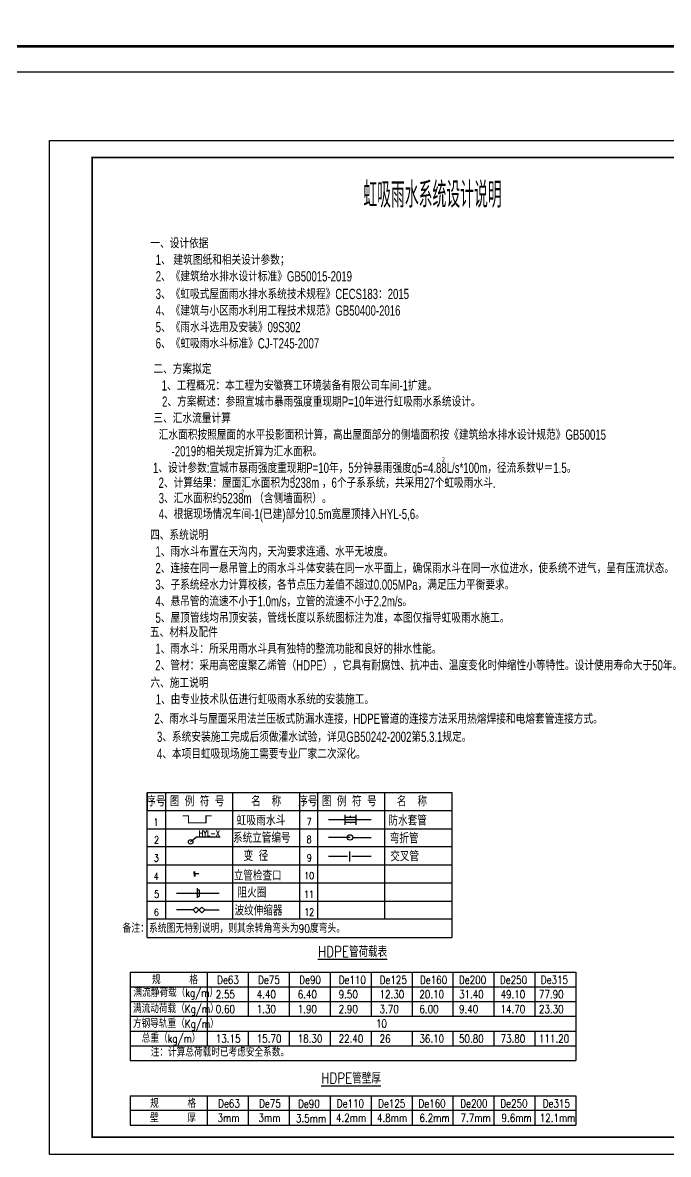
# Model space of a CAD drawing. Extents: x 1635833 to 4277885, y 16914845 to 35313750.
# Drawn here: x 2185197 to 2223000, y 17472542 to 17538837 of the extents above; entities that cross this region are included whole.
import ezdxf
from ezdxf.enums import TextEntityAlignment as Align

# ---------------------------------------------------------------- set-up
doc = ezdxf.new("R2010")
doc.units = 0
doc.header["$LTSCALE"] = 1000
doc.header["$MEASUREMENT"] = 0
doc.linetypes.add('DASH', pattern=[0.35, 0.25, -0.1])
for name, color, linetype in [('HX-2', 4, 'DASH'), ('JZ_TEXT', 42, 'Continuous'), ('PUB_TITLE', 4, 'Continuous'), ('R-tec-xtpj', 7, 'Continuous'), ('R-tec-xttg', 7, 'Continuous'), ('TK', 4, 'Continuous'), ('文本', 4, 'Continuous'), ('虹吸管道配件', 7, 'Continuous'), ('虹吸雨水立管', 4, 'Continuous')]:
    doc.layers.add(name, color=color, linetype=linetype)
doc.layers.add('雨水管道', color=7, linetype='Continuous', lineweight=30)
doc.styles.add('-宋体', font='', dxfattribs={"width": 0.8})
doc.styles.add('gps_hz', font='hztxt_e.shx', dxfattribs={"width": 0.7, "bigfont": 'hztxt.shx'})
doc.styles.add('HT', font='simhei.ttf', dxfattribs={"width": 0.7})
doc.styles.add('HZ-URBANUS', font='txt4.shx', dxfattribs={"width": 0.8, "bigfont": 'hzdx.shx'})
doc.styles.add('HZTXT', font='romans', dxfattribs={"width": 0.7, "bigfont": 'hztxt'})
doc.styles.add('ROMANS', font='romans', dxfattribs={"width": 0.65, "height": 231.275})
doc.styles.get("Standard").update_dxf_attribs({"font": 'gbenor.shx', "bigfont": 'gbcbig.shx'})
doc.styles.add('TSSD_REIN', font='tssdeng.shx', dxfattribs={"width": 0.7, "bigfont": 'tssdchn.shx'})
doc.styles.add('图签宋体', font='', dxfattribs={"height": 300})
doc.styles.add('图签黑体', font='simhei.ttf', dxfattribs={"height": 550})
doc.styles.get('-宋体').set_extended_font_data('SimSun')
doc.styles.get('图签宋体').set_extended_font_data('NSimSun')

# ---------------------------------------------------------------- blocks, each defined once
blk = doc.blocks.new('A$C053D6479')
at = {"layer": 'PUB_TITLE'}
h = blk.add_hatch(color=256, dxfattribs=at)
h.dxf.hatch_style = 1
edge = h.paths.add_edge_path()
edge.add_spline(control_points=[(1026, 827), (1105, 920), (1188, 1008), (1266, 1102)], knot_values=[13, 13, 13, 13, 14, 14, 14, 14], degree=3, periodic=0)
edge.add_spline(control_points=[(1266, 1102), (1258, 1111), (1249, 1119), (1239, 1116)], knot_values=[12, 12, 12, 12, 13, 13, 13, 13], degree=3, periodic=0)
edge.add_spline(control_points=[(1239, 1116), (1210, 1107), (1179, 1092), (1144, 1077)], knot_values=[11, 11, 11, 11, 12, 12, 12, 12], degree=3, periodic=0)
edge.add_spline(control_points=[(1144, 1077), (1109, 1063), (1069, 1053), (1047, 1038)], knot_values=[10, 10, 10, 10, 11, 11, 11, 11], degree=3, periodic=0)
edge.add_spline(control_points=[(1047, 1038), (1028, 1026), (1007, 992), (991, 972)], knot_values=[9, 9, 9, 9, 10, 10, 10, 10], degree=3, periodic=0)
edge.add_spline(control_points=[(991, 972), (942, 913), (899, 868), (849, 810)], knot_values=[8, 8, 8, 8, 9, 9, 9, 9], degree=3, periodic=0)
edge.add_spline(control_points=[(849, 810), (842, 801), (822, 776), (822, 775)], knot_values=[7, 7, 7, 7, 8, 8, 8, 8], degree=3, periodic=0)
edge.add_spline(control_points=[(822, 775), (823, 771), (848, 752), (859, 744)], knot_values=[6, 6, 6, 6, 7, 7, 7, 7], degree=3, periodic=0)
edge.add_spline(control_points=[(859, 744), (949, 670), (1035, 592), (1122, 521)], knot_values=[5, 5, 5, 5, 6, 6, 6, 6], degree=3, periodic=0)
edge.add_spline(control_points=[(1122, 521), (1153, 527), (1185, 530), (1217, 533)], knot_values=[4, 4, 4, 4, 5, 5, 5, 5], degree=3, periodic=0)
edge.add_spline(control_points=[(1217, 533), (1246, 535), (1293, 532), (1316, 542)], knot_values=[3, 3, 3, 3, 4, 4, 4, 4], degree=3, periodic=0)
edge.add_spline(control_points=[(1316, 542), (1327, 547), (1338, 565), (1349, 579)], knot_values=[2, 2, 2, 2, 3, 3, 3, 3], degree=3, periodic=0)
edge.add_spline(control_points=[(1349, 579), (1423, 670), (1507, 759), (1572, 848)], knot_values=[1, 1, 1, 1, 2, 2, 2, 2], degree=3, periodic=0)
edge.add_spline(control_points=[(1572, 848), (1564, 852), (1561, 861), (1551, 862)], knot_values=[0, 0, 0, 0, 1, 1, 1, 1], degree=3, periodic=0)
edge.add_spline(control_points=[(1551, 862), (1469, 769), (1393, 671), (1310, 579)], knot_values=[15, 15, 15, 15, 16, 16, 16, 16], degree=3, periodic=0)
edge.add_spline(control_points=[(1310, 579), (1216, 662), (1118, 742), (1026, 827)], knot_values=[14, 14, 14, 14, 15, 15, 15, 15], degree=3, periodic=0)
at = {"layer": 'TK'}
for points, knots in [([(1031, 1298), (1066, 1286), (1054, 1262), (1045, 1224), (1036, 1188), (1031, 1158), (1024, 1121), (1020, 1104), (1017, 1085), (1012, 1071), (1004, 1052), (976, 1026), (956, 1003), (906, 946), (866, 899), (814, 839), (806, 829), (789, 806), (787, 806), (777, 804), (728, 856), (719, 864), (651, 922), (580, 978), (514, 1036), (509, 1106), (488, 1176), (479, 1247), (570, 1343), (663, 1436), (758, 1526), (764, 1523), (768, 1518), (774, 1515), (693, 1422), (599, 1343), (520, 1249), (607, 1171), (698, 1096), (789, 1021), (874, 1109), (950, 1206), (1031, 1298)], [0, 0, 0, 0, 1, 1, 1, 2, 2, 2, 3, 3, 3, 4, 4, 4, 5, 5, 5, 6, 6, 6, 7, 7, 7, 8, 8, 8, 9, 9, 9, 10, 10, 10, 11, 11, 11, 12, 12, 12, 13, 13, 13, 14, 14, 14, 14]), ([(555, 949), (624, 891), (699, 833), (760, 773), (689, 691), (614, 604), (539, 517), (529, 505), (516, 487), (506, 482), (492, 475), (469, 472), (452, 467), (416, 456), (383, 448), (342, 438), (323, 433), (297, 422), (293, 440), (291, 452), (313, 470), (322, 480), (400, 566), (477, 652), (553, 736), (460, 815), (366, 894), (270, 970), (183, 883), (101, 791), (16, 703), (-18, 714), (9, 735), (28, 755), (103, 838), (192, 930), (266, 1005), (319, 1009), (387, 1005), (442, 1007), (456, 1008), (472, 1011), (485, 1007), (507, 1000), (534, 967), (555, 949)], [0, 0, 0, 0, 1, 1, 1, 2, 2, 2, 3, 3, 3, 4, 4, 4, 5, 5, 5, 6, 6, 6, 7, 7, 7, 8, 8, 8, 9, 9, 9, 10, 10, 10, 11, 11, 11, 12, 12, 12, 13, 13, 13, 14, 14, 14, 15, 15, 15, 15]), ([(1097, 490), (1100, 425), (1106, 361), (1107, 294), (1018, 207), (925, 121), (830, 33), (818, 21), (800, 0), (787, 0), (768, -1), (725, 49), (712, 60), (662, 103), (616, 143), (568, 186), (545, 207), (518, 224), (499, 250), (501, 259), (511, 261), (516, 267), (609, 192), (696, 111), (785, 33), (883, 118), (977, 208), (1070, 298), (992, 373), (892, 456), (803, 534), (791, 544), (768, 561), (766, 569), (761, 588), (776, 634), (780, 655), (785, 690), (788, 721), (795, 746), (897, 661), (998, 576), (1097, 490)], [0, 0, 0, 0, 1, 1, 1, 2, 2, 2, 3, 3, 3, 4, 4, 4, 5, 5, 5, 6, 6, 6, 7, 7, 7, 8, 8, 8, 9, 9, 9, 10, 10, 10, 11, 11, 11, 12, 12, 12, 13, 13, 13, 14, 14, 14, 14]), ([(1551, 862), (1561, 861), (1564, 852), (1572, 848), (1507, 759), (1423, 670), (1349, 579), (1338, 565), (1327, 547), (1316, 542), (1293, 532), (1246, 535), (1217, 533), (1185, 530), (1153, 527), (1122, 521), (1035, 592), (949, 670), (859, 744), (848, 752), (823, 771), (822, 775), (822, 776), (842, 801), (849, 810), (899, 868), (942, 913), (991, 972), (1007, 992), (1028, 1026), (1047, 1038), (1069, 1053), (1109, 1063), (1144, 1077), (1179, 1092), (1210, 1107), (1239, 1116), (1249, 1119), (1258, 1111), (1266, 1102), (1188, 1008), (1105, 920), (1026, 827), (1118, 742), (1216, 662), (1310, 579), (1393, 671), (1469, 769), (1551, 862)], [0, 0, 0, 0, 1, 1, 1, 2, 2, 2, 3, 3, 3, 4, 4, 4, 5, 5, 5, 6, 6, 6, 7, 7, 7, 8, 8, 8, 9, 9, 9, 10, 10, 10, 11, 11, 11, 12, 12, 12, 13, 13, 13, 14, 14, 14, 15, 15, 15, 16, 16, 16, 16])]:
    blk.add_open_spline(points, degree=3, knots=knots, dxfattribs=at)
blk = doc.blocks.new('GeYuanFrame_72552464', base_point=(20.09, 4.53))
at = {"layer": 'PUB_TITLE'}
for points in [[(803.09, 235.33), (803.09, 292.73)], [(827.09, 235.33), (827.09, 292.73)], [(803.09, 202.33), (803.09, 229.83)], [(827.09, 202.33), (827.09, 229.83)], [(803.09, 14.53), (803.09, 111.33)]]:
    blk.add_lwpolyline(points, dxfattribs=at)
at = {"layer": 'TK'}
for p, q in [((781.09, 316.93), (851.09, 316.93)), ((781.09, 284.53), (851.09, 284.53)), ((781.09, 276.33), (851.09, 276.33)), ((781.09, 268.13), (851.09, 268.13)), ((781.09, 259.93), (851.09, 259.93)), ((781.09, 251.73), (851.09, 251.73)), ((781.09, 243.53), (851.09, 243.53)), ((781.09, 235.33), (851.09, 235.33)), ((781.09, 235.33), (851.09, 235.33)), ((781.09, 102.53), (851.09, 102.53)), ((781.09, 93.73), (851.09, 93.73)), ((781.09, 84.93), (803.09, 84.93)), ((781.09, 84.93), (851.09, 84.93)), ((781.09, 67.37), (851.09, 67.37)), ((781.09, 67.33), (851.09, 67.33)), ((781.09, 60.77), (851.09, 60.77)), ((781.09, 54.17), (851.09, 54.17)), ((781.09, 47.57), (851.09, 47.57)), ((781.09, 40.97), (851.09, 40.97)), ((781.09, 34.37), (851.09, 34.37)), ((781.09, 27.77), (851.09, 27.77)), ((781.09, 21.17), (851.09, 21.17)), ((781.09, 14.53), (851.09, 14.53))]:
    blk.add_line(p, q, dxfattribs=at)
blk.add_lwpolyline([(20.09, 4.53), (20.09, 598.53), (861.09, 598.53), (861.09, 4.53)], close=True, dxfattribs=at)
at = {"layer": 'TK', "const_width": 1}
blk.add_lwpolyline([(45.09, 588.53), (851.09, 588.53), (851.09, 14.53), (45.09, 14.53)], close=True, dxfattribs=at)
at = {"layer": 'TK'}
for points, const_width in [([(781.09, 588.53), (781.09, 14.53)], 0.4), ([(781.09, 488.5), (851.09, 488.5)], 0.35), ([(781.09, 357.14), (851.09, 357.14)], 0.35), ([(781.09, 292.73), (851.09, 292.73)], 0.35), ([(781.09, 292.73), (851.09, 292.73)], 0.35), ([(781.09, 235.33), (851.09, 235.33)], 0.35), ([(781.09, 202.33), (851.09, 202.33)], 0.35), ([(781.09, 156.83), (851.09, 156.83)], 0.35), ([(781.09, 111.33), (851.09, 111.33)], 0.35), ([(781.09, 67.37), (851.09, 67.37)], 0.35)]:
    blk.add_lwpolyline(points, dxfattribs=dict(at, const_width=const_width))
for points in [[(781.09, 292.73), (851.09, 292.73)], [(781.09, 235.33), (851.09, 235.33)], [(781.09, 229.83), (851.09, 229.83)], [(781.09, 224.33), (851.09, 224.33)], [(781.09, 218.83), (851.09, 218.83)], [(781.09, 213.33), (851.09, 213.33)], [(781.09, 207.83), (851.09, 207.83)], [(781.09, 202.33), (851.09, 202.33)], [(781.09, 196.83), (851.09, 196.83)], [(781.09, 151.33), (851.09, 151.33)]]:
    blk.add_lwpolyline(points, dxfattribs=at)
at = {"layer": 'PUB_TITLE', "xscale": 0.01000000000021828, "yscale": 0.01000000000021828, "zscale": 0.01}
blk.add_blockref('A$C053D6479', (808.19, 336.27), dxfattribs=at)
at = {"layer": 'TK', "style": '图签宋体'}
for s, height, p in [('总平面', 2.4, (783.23, 583.28)), ('类   别', 2.4, (785.97, 288.09)), ('姓   名', 2.4, (809.2, 288.09)), ('签   名', 2.4, (832.68, 288.09)), ('审   定', 2.4, (785.97, 279.89)), ('审   核', 2.4, (785.97, 271.69)), ('项目负责人', 2.4, (784.13, 263.49)), ('专业负责人', 2.4, (783.89, 255.29)), ('校   对', 2.4, (786.38, 247.09)), ('设   计', 2.4, (786.36, 238.89)), ('专业会签', 2.4, (785.12, 231.24)), ('建  筑', 1.44, (784.61, 227.11)), ('结  构', 1.44, (784.61, 221.61)), ('给排水', 1.44, (784.61, 216.11)), ('电  气', 1.44, (784.61, 210.61)), ('暖  通', 1.44, (784.61, 205.11)), ('单 位 出 图 专 用 章 盖 章', 2.4, (792.72, 198.35)), ('本图未盖章无效', 2.4, (804.43, 158.7)), ('个 人 执 业 专 用 章 盖 章', 2.4, (793.52, 152.77)), ('本图未盖章无效', 2.4, (804.43, 113.2)), ('建设单位', 2.4, (785.39, 106.33)), ('工程名称', 2.4, (785.47, 98.12)), ('子项名称', 2.4, (785.85, 89.14)), ('图    名', 2.4, (785.63, 75.5)), ('工程编号', 2.4, (785.77, 63.77)), ('子项编号', 2.4, (785.77, 57.19)), ('专    业', 2.4, (786.01, 50.88)), ('设计阶段', 2.4, (785.45, 37.32)), ('图    号', 2.4, (786.02, 43.77)), ('比    例', 2.4, (785.59, 30.63)), ('修改版次', 2.4, (785.24, 24.41)), ('完成时间', 2.4, (785.11, 18.02))]:
    blk.add_text(s, height=height, dxfattribs=at).set_placement(p)
at = {"layer": 'TK'}
for s, height, style, width, p in [('SITE PLAN', 1.697, 'ROMANS', 0.76, (783.35, 580.49)), ('建筑行业（建筑工程）甲级           证书编号:A133002877', 2.2, '-宋体', 0.8, (782, 311.83)), ('风景园林工程设计专项甲级           证书编号:A133002877', 2.2, '-宋体', 0.8, (782, 307.81)), ('城乡规划编制资质乙级        证书编号:[浙]城规编(142069)', 2.2, '-宋体', 0.8, (782, 303.82)), ('市政行业（给水工程、排水工程）乙级 证书编号:A233029948', 2.2, '-宋体', 0.8, (782, 299.74)), ('市政行业（道路工程、桥梁工程）乙级 证书编号:A233029948', 2.2, '-宋体', 0.8, (782, 295.69)), ('CATEGORY', 1.8, 'TSSD_REIN', 0.7, (788.32, 285.17)), ('NAME', 1.8, 'TSSD_REIN', 0.7, (813.51, 285.17)), ('SIGNATURE', 1.8, 'TSSD_REIN', 0.7, (835.66, 285.17)), ('AUTHORIZED FOR ISSUE BY', 1.8, 'TSSD_REIN', 0.7, (782.12, 277.17)), ('REVIEWED BY', 1.8, 'TSSD_REIN', 0.7, (787.36, 268.91)), ('PROJECT DIRECTOR', 1.8, 'TSSD_REIN', 0.7, (785.55, 260.74)), ('DISCIPLINE RESPONSIBLE BY', 1.8, 'TSSD_REIN', 0.7, (781.57, 252.48)), ('CHECKED BY', 1.8, 'TSSD_REIN', 0.7, (787.75, 244.44)), ('DESIGNED BY', 1.8, 'TSSD_REIN', 0.7, (787.76, 236.27)), ('CONFIRMED BY', 1.8, 'TSSD_REIN', 0.7, (802.94, 231.42)), ('ARCHITECTURE', 1.08, 'TSSD_REIN', 0.7, (784.65, 225.34)), ('STRUCTURE', 1.08, 'TSSD_REIN', 0.7, (784.65, 219.84)), ('ARCHITECTURE', 1.08, 'TSSD_REIN', 0.7, (784.65, 214.34)), ('ARCHITECTURE', 1.08, 'TSSD_REIN', 0.7, (784.65, 208.84)), ('ARCHITECTURE', 1.08, 'TSSD_REIN', 0.7, (784.65, 203.34)), ('OWNER', 1.8, 'TSSD_REIN', 0.7, (789.98, 103.48)), ('PROJECT', 1.8, 'TSSD_REIN', 0.7, (788.52, 95.02)), ('SUB-PROJECT', 1.8, 'TSSD_REIN', 0.7, (787.86, 86.3)), ('DRAWING TITLE', 1.8, 'TSSD_REIN', 0.7, (786.97, 72.53)), ('PRO N0.', 1.8, 'TSSD_REIN', 0.7, (790.01, 61.15)), ('SUBITEM NO.', 1.8, 'TSSD_REIN', 0.7, (788.15, 54.58)), ('PROFESSIONAL', 1.8, 'TSSD_REIN', 0.8, (786.88, 48.15)), ('DRAWING NO.', 1.8, 'TSSD_REIN', 0.7, (788.19, 41.45)), ('STAGE', 1.8, 'TSSD_REIN', 0.7, (790.09, 35.03)), ('SCALE', 1.8, 'TSSD_REIN', 0.7, (790.38, 28.42)), ('EDITION NO.', 1.8, 'TSSD_REIN', 0.8, (787.53, 21.64)), ('DATE', 1.8, 'TSSD_REIN', 0.7, (790.33, 15.45))]:
    blk.add_text(s, height=height, dxfattribs=dict(at, style=style, width=width)).set_placement(p)
for s, height, style, width, p in [('浙江华越设计股份有限公司', 3.96, 'HT', 0.9, (816.07, 329.16)), ('ZHEJIANG HOY DESIGN CO.,LTD', 2.8, '图签黑体', 1.11, (816.06, 323.29))]:
    blk.add_text(s, height=height, dxfattribs=dict(at, style=style, width=width)).set_placement(p, align=Align.MIDDLE)
at = {"layer": 'TK', "char_height": 2.4, "attachment_point": 5, "style": '图签宋体'}
for s, insert, width in [('张矗', (815.09, 280.4), 24), ('朱光中', (815.09, 272.23), 24), ('钟高华', (815.09, 264.03), 24), ('朱光中', (815.09, 255.76), 24), ('吴成望', (815.09, 247.63), 24), ('陈凯', (815.09, 239.43), 24), ('安徽赛工环境装备有限公司', (827.09, 106.93), 48), ('安徽赛工环境装备有限公司新建厂区', (827.09, 98.13), 48), ('车间-1扩建', (827.09, 89.33), 48), ('虹吸雨水系统设计说明', (827.09, 76.13), 48), ('2020-HYAJLF-0505', (827.09, 64.07), 48), ('2020-HYAJLF-0505S-a-002', (827.09, 57.47), 48), ('给排水', (827.09, 50.87), 48), ('水施-05', (827.09, 44.27), 48), ('施工图设计', (827.09, 37.67), 48), ('1:100', (827.09, 31.07), 48), ('1.0', (827.09, 24.47), 48), ('2020.07.14', (827.09, 17.88), 48)]:
    blk.add_mtext(s, dxfattribs=dict(at, insert=insert, width=width))
blk = doc.blocks.new('GeYuanFrame_62034133', base_point=(20.09, 4.53))
at = {"layer": 'TK'}
blk.add_lwpolyline([(20.09, 4.53), (20.09, 598.53), (1071.09, 598.53), (1071.09, 4.53)], close=True, dxfattribs=at)
at = {"layer": 'TK', "const_width": 1}
blk.add_lwpolyline([(45.09, 588.53), (1061.09, 588.53), (1061.09, 14.53), (45.09, 14.53)], close=True, dxfattribs=at)

msp = doc.modelspace()

# ---------------------------------------------------------------- linework, layer by layer
at = {"layer": 'HX-2', "linetype": 'ByBlock'}
for p, q in [((2191495.093, 17483214.505), (2217583.94, 17483214.505)), ((2191495.093, 17483214.505), (2191495.093, 17478036.81)), ((2196008.228, 17483214.505), (2196008.228, 17478901.906)), ((2198405.529, 17483214.505), (2198405.529, 17480632.099)), ((2200802.831, 17483214.505), (2200802.831, 17480632.099)), ((2203200.132, 17483214.505), (2203200.132, 17480632.099)), ((2205597.433, 17483214.505), (2205597.433, 17480632.099)), ((2207994.734, 17483214.505), (2207994.734, 17480632.099)), ((2210392.036, 17483214.505), (2210392.036, 17480632.099)), ((2212789.337, 17483214.505), (2212789.337, 17480632.099)), ((2215186.638, 17483214.505), (2215186.638, 17480632.099)), ((2215186.638, 17483214.505), (2215186.638, 17480632.099)), ((2217583.94, 17483214.505), (2217583.94, 17478036.81)), ((2191495.093, 17482362.291), (2217583.94, 17482362.291)), ((2191495.093, 17481497.195), (2217583.94, 17481497.195)), ((2191495.093, 17480632.099), (2217583.94, 17480632.099)), ((2191495.093, 17479767.003), (2217583.94, 17479767.003)), ((2198405.529, 17479767.003), (2198405.529, 17478901.906)), ((2200802.831, 17479767.003), (2200802.831, 17478901.906)), ((2203200.132, 17479767.003), (2203200.132, 17478901.906)), ((2205597.433, 17479767.003), (2205597.433, 17478901.906)), ((2207994.734, 17479767.003), (2207994.734, 17478901.906)), ((2210392.036, 17479767.003), (2210392.036, 17478901.906)), ((2212789.337, 17479767.003), (2212789.337, 17478901.906)), ((2215186.638, 17479767.003), (2215186.638, 17478901.906)), ((2215186.638, 17479767.003), (2215186.638, 17478901.906)), ((2191495.093, 17478901.906), (2217583.94, 17478901.906)), ((2191495.093, 17478036.81), (2217583.94, 17478036.81)), ((2191497.093, 17475975.378), (2217583.94, 17475975.378)), ((2191497.093, 17475975.378), (2191497.093, 17474258.068)), ((2196008.228, 17475975.378), (2196008.228, 17474258.068)), ((2198405.529, 17475975.378), (2198405.529, 17474258.068)), ((2200802.831, 17475975.378), (2200802.831, 17474258.068)), ((2203200.132, 17475975.378), (2203200.132, 17474258.068)), ((2205597.433, 17475975.378), (2205597.433, 17474258.068)), ((2207994.734, 17475975.378), (2207994.734, 17474258.068)), ((2210392.036, 17475975.378), (2210392.036, 17474258.068)), ((2212789.337, 17475975.378), (2212789.337, 17474258.068)), ((2215186.638, 17475975.378), (2215186.638, 17474258.068)), ((2217583.94, 17475975.378), (2217583.94, 17474258.068)), ((2191497.093, 17475123.164), (2217583.94, 17475123.164)), ((2191497.093, 17474258.068), (2217583.94, 17474258.068))]:
    msp.add_line(p, q, dxfattribs=at)
at = {"layer": 'R-tec-xtpj'}
for p, q in [((2195229.9, 17488973.203), (2195229.9, 17489119.343)), ((2195229.9, 17488973.203), (2195229.9, 17488827.063)), ((2195271.016, 17488973.203), (2195271.016, 17489119.343)), ((2195516.07, 17488973.203), (2195271.016, 17488973.203)), ((2195271.016, 17488973.203), (2195271.016, 17488827.063))]:
    msp.add_line(p, q, dxfattribs=at)
at = {"layer": 'R-tec-xttg', "const_width": 63.659}
msp.add_lwpolyline([(2194567.925, 17492370.621), (2194901.768, 17492370.621), (2194901.768, 17491959.988), (2195928.978, 17491959.988), (2195928.978, 17492370.621), (2196262.822, 17492370.621)], dxfattribs=at)
at = {"layer": '文本', "color": 0}
for p, q in [((2192490.542, 17493739.878), (2210314.932, 17493739.878)), ((2192490.542, 17485252.073), (2192490.542, 17493739.878)), ((2192490.542, 17493739.878), (2192490.542, 17492678.902)), ((2193551.517, 17493739.878), (2193551.517, 17486313.049)), ((2197477.127, 17493739.878), (2197477.127, 17486313.049)), ((2201402.737, 17493739.878), (2201402.737, 17486313.049)), ((2202463.713, 17493739.878), (2202463.713, 17486313.049)), ((2206389.322, 17493739.878), (2206389.322, 17486313.049)), ((2210314.932, 17493739.878), (2210314.932, 17485252.073)), ((2192490.542, 17492678.902), (2210314.932, 17492678.902)), ((2192490.542, 17491617.927), (2210314.932, 17491617.927)), ((2210314.932, 17490556.951), (2192490.542, 17490556.951)), ((2192490.542, 17489495.975), (2210314.932, 17489495.975)), ((2210314.932, 17488435), (2192490.542, 17488435)), ((2192490.542, 17487374.024), (2210314.932, 17487374.024)), ((2210314.932, 17486313.049), (2192490.542, 17486313.049)), ((2192490.542, 17485252.073), (2210314.932, 17485252.073))]:
    msp.add_line(p, q, dxfattribs=at)
at = {"layer": '虹吸管道配件', "color": 5, "lineweight": -2}
for p, q in [((2204062.706, 17492440.425), (2204062.706, 17491843.225)), ((2204062.706, 17492296.396), (2204709.976, 17492296.396)), ((2204062.706, 17492002.292), (2204709.976, 17492002.292)), ((2204386.341, 17492296.396), (2204386.341, 17492366.461)), ((2204386.341, 17492002.292), (2204386.341, 17491935.012)), ((2204709.976, 17492430.472), (2204709.976, 17491853.179)), ((2195428.799, 17487563.931), (2195428.799, 17488127.048)), ((2195428.799, 17488046.007), (2195540.235, 17488046.007)), ((2195540.235, 17488046.007), (2195539.798, 17487650.633)), ((2195428.698, 17487650.755), (2195539.798, 17487650.633)), ((2195176.998, 17486862.617), (2195353.082, 17487026.201)), ((2195176.998, 17486862.617), (2195353.082, 17487026.201)), ((2195339.384, 17486687.822), (2195176.998, 17486862.617)), ((2195339.384, 17486687.822), (2195176.998, 17486862.617)), ((2195677.854, 17487026.201), (2195339.384, 17486687.822)), ((2195353.082, 17487026.201), (2195691.552, 17486687.822)), ((2195853.938, 17486862.617), (2195677.854, 17487026.201)), ((2195691.552, 17486687.822), (2195853.938, 17486862.617))]:
    msp.add_line(p, q, dxfattribs=at)
at = {"layer": '虹吸雨水立管', "color": 4, "lineweight": -2}
for q in [(2195031.351, 17490849.028), (2196767.996, 17491144.899)]:
    msp.add_line((2195423.113, 17491144.899), q, dxfattribs=at)
msp.add_circle((2195031.351, 17490849.028), 132.622, dxfattribs=at)
at = {"layer": '雨水管道', "lineweight": -2}
for p, q in [((2203107.804, 17492151.24), (2205604.835, 17492151.24)), ((2204363.189, 17491103.634), (2203107.804, 17491103.634)), ((2204522.336, 17491103.634), (2205604.835, 17491103.634)), ((2203107.804, 17490005.321), (2204216.799, 17490005.321)), ((2204338.438, 17490284.433), (2204338.438, 17489696.233)), ((2204475.318, 17490005.321), (2205604.835, 17490005.321)), ((2194195.608, 17487848.893), (2196692.639, 17487847.747)), ((2195176.998, 17486862.617), (2194195.608, 17486862.617)), ((2195853.938, 17486862.617), (2196692.639, 17486862.617))]:
    msp.add_line(p, q, dxfattribs=at)
msp.add_circle((2204363.189, 17491103.634), 159.146, dxfattribs=at)

# ---------------------------------------------------------------- block references
for name, p, xscale, yscale, zscale in [('GeYuanFrame_62034133', (2113223.512, 17535942.007), 150, 150, 150), ('GeYuanFrame_72552464', (2186773.512, 17472542.007), 100, 100, 100)]:
    msp.add_blockref(name, p, dxfattribs=dict(xscale=xscale, yscale=yscale, zscale=zscale))

# ---------------------------------------------------------------- texts
at = {"layer": 'HX-2', "linetype": 'ByBlock', "style": 'HZTXT', "width": 0.8}
for s, height, p in [('%%UHDPE管荷载表', 636.58537, (2204513.806, 17484101.621)), ('%%UHDPE管壁厚', 636.5854, (2204426.346, 17476690.284))]:
    msp.add_text(s, height=height, dxfattribs=at).set_placement(p, align=Align.CENTER)
for s, p in [('规      格', (2192771.9, 17482518.242)), ('De63', (2196585.774, 17482527.254)), ('De75', (2198983.076, 17482527.254)), ('De90', (2201391.221, 17482527.254)), ('De110', (2203701.977, 17482527.254)), ('De125', (2206099.624, 17482527.254)), ('De160', (2208460.318, 17482527.254)), ('De200', (2210742.341, 17482527.254)), ('De250', (2213139.642, 17482527.254)), ('De315', (2215536.943, 17482527.254)), ('满流静荷载（kg/m）', (2191681.576, 17481772.099)), ('2.55', (2196504.809, 17481682.335)), ('4.40', (2198902.11, 17481682.335)), ('6.40', (2201299.411, 17481682.335)), ('9.50', (2203696.713, 17481682.335)), ('12.30', (2206094.014, 17481682.335)), ('20.10', (2208423.488, 17481682.335)), ('31.40', (2210743.638, 17481682.335)), ('49.10', (2213175.82, 17481682.335)), ('77.90', (2215424.55, 17481682.335)), ('满流动荷载（Kg/m）', (2191654.975, 17480828.491)), ('0.60', (2196504.809, 17480817.238)), ('1.30', (2198902.11, 17480817.238)), ('1.90', (2201299.411, 17480817.238)), ('2.90', (2203696.713, 17480817.238)), ('3.70', (2206094.014, 17480817.238)), ('6.00', (2208423.488, 17480817.238)), ('9.40', (2210743.638, 17480817.238)), ('14.70', (2213175.82, 17480817.238)), ('23.30', (2215424.55, 17480817.238)), ('方钢导轨重（Kg/m）', (2191654.975, 17479956.953)), ('10', (2205883.525, 17479967.526)), ('总重（kg/m）', (2192167.095, 17479098.298)), ('13.15', (2196504.809, 17479087.046)), ('15.70', (2198902.11, 17479087.046)), ('18.30', (2201299.411, 17479087.046)), ('22.40', (2203696.713, 17479087.046)), ('26', (2206094.014, 17479087.046)), ('36.10', (2208423.488, 17479087.046)), ('50.80', (2210743.638, 17479087.046)), ('73.80', (2213175.82, 17479087.046)), ('111.20', (2215424.55, 17479087.046)), ('注：计算总荷载时已考虑安全系数。', (2192694.4, 17478277.232)), ('规      格', (2192660.905, 17475272.804)), ('De63', (2196643.023, 17475288.127)), ('De75', (2199040.325, 17475288.127)), ('De90', (2201323.342, 17475269.469)), ('De110', (2203590.542, 17475288.127)), ('De125', (2206010.801, 17475288.127)), ('De160', (2208369.934, 17475288.127)), ('De200', (2210819.342, 17475288.127)), ('De250', (2213166.801, 17475288.127)), ('De315', (2215647.014, 17475288.127)), ('壁      厚', (2192653.44, 17474431.817)), ('3mm', (2196611.059, 17474443.207)), ('3mm', (2199008.36, 17474443.207)), ('3.5mm', (2201198.231, 17474415.624)), ('4.2mm', (2203541.776, 17474443.207)), ('4.8mm', (2205941.369, 17474443.207)), ('6.2mm', (2208429.203, 17474443.207)), ('7.7mm', (2210836.262, 17474443.207)), ('9.6mm', (2213233.563, 17474443.207)), ('12.1mm', (2215469.447, 17474443.207))]:
    msp.add_text(s, height=468.8186, dxfattribs=at).set_placement(p)
at = {"layer": 'JZ_TEXT', "style": 'gps_hz', "width": 0.7}
for s, p in [('一、设计依据', (2192673.702, 17525619.316)), ('  1、 建筑图纸和相关设计参数；', (2192673.702, 17524647.887)), ('  2、《建筑给水排水设计标准》GB50015-2019', (2192673.702, 17523676.459)), ('  3、《虹吸式屋面雨水排水系统技术规程》CECS183：2015', (2192673.702, 17522643.701)), ('  4、《建筑与小区雨水利用工程技术规范》GB50400-2016', (2192673.702, 17521672.272)), ('  5、《雨水斗选用及安装》09S302', (2192673.702, 17520700.844)), ('  6、《虹吸雨水斗标准》CJ-T245-2007', (2192673.702, 17519751.711)), ('二、方案拟定', (2192849.757, 17518258.622)), ('  1、工程概况：本工程为安徽赛工环境装备有限公司车间-1扩建。', (2193023.142, 17517287.193)), ('  2、方案概述：参照宣城市暴雨强度重现期P=10年进行虹吸雨水系统设计。', (2193047.927, 17516340.449)), ('三、汇水流量计算', (2192849.757, 17515371.998)), ('  汇水面积按照屋面的水平投影面积计算，高出屋面部分的侧墙面积按《建筑给水排水设计规范》GB50015', (2192849.757, 17514400.569)), ('-2019的相关规定折算为汇水面积。', (2193917.353, 17513429.14)), ('    1、设计参数:宣城市暴雨强度重现期P=10年，5分钟暴雨强度q5=4.88L/s*100m，径流系数Ψ＝1.5。', (2192205.32, 17512457.712)), ('  2、计算结果：屋面汇水面积为5238m ，6个子系系统，共采用27个虹吸雨水斗.', (2192845.307, 17511585.835)), ('  3、汇水面积约5238m （含侧墙面积）。', (2192849.757, 17510680.993)), ('  4、根据现场情况车间-1(已建)部分10.5m宽屋顶排入HYL-5,6。', (2192849.757, 17509752.793)), ('四、系统说明', (2192659.09, 17508528.601)), ('  1、雨水斗布置在天沟内，天沟要求连通、水平无坡度。', (2192659.09, 17507557.172)), ('  2、连接在同一悬吊管上的雨水斗斗体安装在同一水平面上，确保雨水斗在同一水位进水，使系统不进气，呈有压流状态。', (2192659.09, 17506585.743)), ('  3、子系统经水力计算校核，各节点压力差值不超过0.005MPa，满足压力平衡要求。', (2192659.09, 17505614.315)), ('  4、悬吊管的流速不小于1.0m/s，立管的流速不小于2.2m/s。', (2192659.09, 17504642.886)), ('  5、屋顶管线均吊顶安装，管线长度以系统图标注为准，本图仅指导虹吸雨水施工。', (2192661.789, 17503679.038)), ('五、材料及配件', (2192650.553, 17502835.776)), ('  1、雨水斗：所采用雨水斗具有独特的整流功能和良好的排水性能。', (2192650.553, 17501864.347)), ('  2、管材：采用高密度聚乙烯管（HDPE），它具有耐腐蚀、抗冲击、温度变化时伸缩性小等特性。设计使用寿命大于50年。', (2192650.553, 17500892.919)), ('六、施工说明', (2192673.702, 17499870.526)), ('  1、由专业技术队伍进行虹吸雨水系统的安装施工。', (2192673.702, 17498899.097)), ('  2、雨水斗与屋面采用法兰压板式防漏水连接，HDPE管道的连接方法采用热熔焊接和电熔套管连接方式。', (2192594.307, 17497761.74)), ('3、系统安装施工完成后须做灌水试验，详见GB50242-2002第5.3.1规定。', (2193061.287, 17496704.144)), ('4、本项目虹吸现场施工需要专业厂家二次深化。', (2193059.463, 17495708.159))]:
    msp.add_text(s, height=600, dxfattribs=at).set_placement(p)
at = {"layer": '文本', "color": 0, "width": 0.75}
msp.add_text('虹吸雨水系统设计说明', height=1500, dxfattribs=at).set_placement((2205142.438, 17527999.868))
at = {"layer": '文本', "color": 2, "width": 0.75}
for p in [(2209748.21, 17513094.878), (2201002.811, 17512012.65), (2197992.212, 17511177.382)]:
    msp.add_text('2', height=304.2, dxfattribs=at).set_placement(p)
at = {"layer": '文本', "color": 0, "width": 0.8}
for s, height, style, p in [('序号', 583.5366, 'HZTXT', (2193002.122, 17492933.533)), ('图 例 符 号', 583.5366, 'HZTXT', (2195408.022, 17492933.533)), ('名  称', 583.5366, 'HZTXT', (2199452.663, 17492931.153)), ('序号', 583.5366, 'HZTXT', (2201895.682, 17492933.533)), ('图 例 符 号', 583.5366, 'HZTXT', (2204320.217, 17492933.533)), ('名  称', 583.5366, 'HZTXT', (2207992.461, 17492923.353)), ('1', 424.39, 'HZ-URBANUS', (2193007.344, 17491790.512)), ('虹吸雨水斗', 530.4878, 'HZTXT', (2199152.981, 17491819.646)), ('7', 424.39, 'HZ-URBANUS', (2201976.448, 17491820.974)), ('防水套管', 583.5366, 'HZTXT', (2207739.773, 17491804.566)), ('系统立管编号', 583.5366, 'HZTXT', (2199198.449, 17490790.749)), ('8', 424.39, 'HZ-URBANUS', (2201970.51, 17490775.236)), ('弯折管', 583.5366, 'HZTXT', (2207530.066, 17490767.65)), ('2', 424.39, 'HZ-URBANUS', (2193035.913, 17490748.131)), ('3', 424.39, 'HZ-URBANUS', (2193022.097, 17489687.488)), ('变 径', 583.5366, 'HZTXT', (2198855.324, 17489731.371)), ('9', 424.39, 'HZ-URBANUS', (2201976.448, 17489699.023)), ('交叉管', 583.5366, 'HZTXT', (2207562.835, 17489707.62)), ('立管检查口', 583.5366, 'HZTXT', (2198958.51, 17488576.913)), ('4', 424.39, 'HZ-URBANUS', (2193017.836, 17488617.8)), ('10', 424.3902, 'HZ-URBANUS', (2201970.51, 17488653.285)), ('5', 424.39, 'HZ-URBANUS', (2193040.7, 17487574.74)), ('阻火圈', 583.5366, 'HZTXT', (2198620.86, 17487585.954)), ('11', 424.3902, 'HZ-URBANUS', (2201960.513, 17487564.56)), ('6', 424.39, 'HZ-URBANUS', (2193026.922, 17486507.669)), ('波纹伸缩器', 583.5366, 'HZTXT', (2199006.009, 17486530.596)), ('12', 424.3902, 'HZ-URBANUS', (2201976.454, 17486520.706)), ('备注：系统图无特别说明，则其余转角弯头为90度弯头。', 477.43902, 'HZTXT', (2197560.416, 17485530.554))]:
    msp.add_text(s, height=height, dxfattribs=dict(at, style=style)).set_placement(p, align=Align.CENTER)
at = {"layer": '虹吸雨水立管', "color": 4, "lineweight": -2, "style": 'HZ-URBANUS', "width": 0.8}
msp.add_text('HYL-X', height=318.2927, dxfattribs=at).set_placement((2196123.636, 17491186.902), align=Align.CENTER)

doc.saveas('drawing.dxf')
